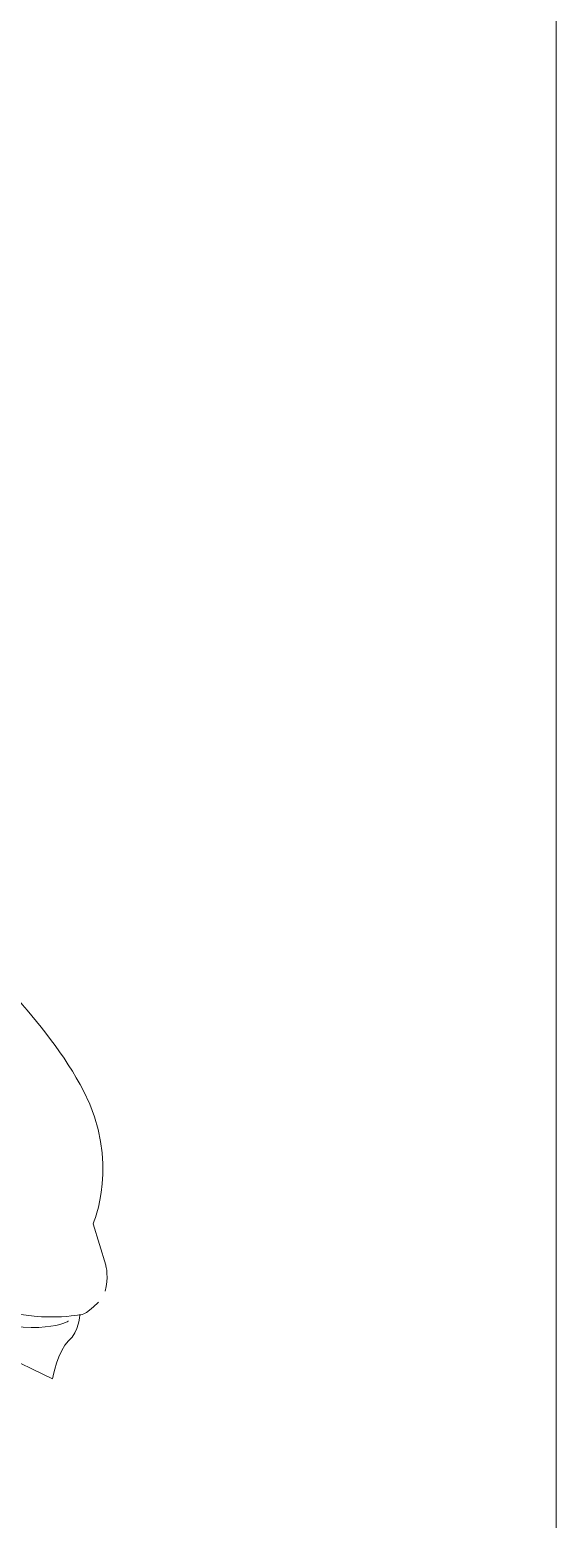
# Model space of a CAD drawing. Header units: centimetres. Extents: x -65 to 125, y -59 to 116.
# Drawn here: x 24.3 to 26.77, y 5.96 to 12.94 of the extents above; entities that cross this region are included whole.
import ezdxf

# ---------------------------------------------------------------- set-up
doc = ezdxf.new("R2010")
doc.units = ezdxf.units.CM
doc.header["$MEASUREMENT"] = 0
doc.layers.add('layer 1', color=7, linetype='Continuous')

msp = doc.modelspace()

# ---------------------------------------------------------------- linework, layer by layer
at = {"layer": 'layer 1', "color": 250, "lineweight": 9}
msp.add_open_spline([(-27.41654, 31.46228), (-27.41654, 31.46228), (26.77014, 31.46228), (26.77014, 31.46228), (26.77014, 31.46228), (26.77014, 31.46228), (26.77014, -20.81939), (26.77014, -20.81939), (26.77014, -20.81939), (26.77014, -20.81939), (-27.41654, -20.81939), (-27.41654, -20.81939), (-27.41654, -20.81939), (-27.41654, -20.81939), (-27.41654, 31.46228), (-27.41654, 31.46228)], degree=3, knots=[0, 0, 0, 0, 0.2, 0.2, 0.2, 0.2, 0.4, 0.4, 0.4, 0.4, 0.6, 0.6, 0.6, 0.6, 1, 1, 1, 1], dxfattribs=at)
at = {"layer": 'layer 1', "color": 142, "lineweight": 9}
for points in [[(24.02899, 8.61913), (24.02899, 8.61913), (24.02899, 8.61913), (24.02899, 8.61913), (24.02899, 8.61913), (24.02899, 8.61913), (24.38485, 8.29379), (24.55655, 7.96328)], [(24.55655, 7.96328), (24.55655, 7.96328), (24.55655, 7.96328), (24.55655, 7.96328), (24.55655, 7.96328), (24.72826, 7.63277), (24.60133, 7.3412), (24.60133, 7.3412)], [(24.60133, 7.3412), (24.60133, 7.3412), (24.60133, 7.3412), (24.60133, 7.3412), (24.60133, 7.3412), (24.60133, 7.3412), (24.66059, 7.14636), (24.66059, 7.14636)], [(24.66059, 7.14636), (24.66059, 7.14636), (24.66059, 7.14636), (24.66059, 7.14636), (24.66059, 7.14636), (24.66059, 7.14636), (24.67625, 7.08371), (24.65679, 7.02556)], [(24.53917, 6.91422), (24.53917, 6.91422), (24.53917, 6.91422), (24.53917, 6.91422), (24.53917, 6.91422), (24.53917, 6.91422), (24.53513, 6.83613), (24.48625, 6.79246)], [(24.6245, 6.97214), (24.6245, 6.97214), (24.6245, 6.97214), (24.6245, 6.97214), (24.6245, 6.97214), (24.56075, 6.90844), (24.53917, 6.91422), (24.53917, 6.91422)], [(24.48625, 6.79246), (24.48625, 6.79246), (24.48625, 6.79246), (24.48625, 6.79246), (24.48625, 6.79246), (24.43737, 6.74877), (24.41039, 6.61483), (24.41039, 6.61483)], [(24.41039, 6.61483), (24.41039, 6.61483), (24.41039, 6.61483), (24.41039, 6.61483), (24.41039, 6.61483), (24.41039, 6.61483), (24.4103, 6.61396), (24.4103, 6.61396)]]:
    msp.add_open_spline(points, degree=3, knots=[0, 0, 0, 0, 0.3333333, 0.3333333, 0.3333333, 0.3333333, 1, 1, 1, 1], dxfattribs=at)
at = {"layer": 'layer 1', "color": 242, "lineweight": 9}
msp.add_open_spline([(24.53918, 6.91422), (24.53918, 6.91422), (24.30039, 6.87063), (24.08866, 6.96651)], degree=3, dxfattribs=at)
at = {"layer": 'layer 1', "color": 142, "lineweight": 9}
for points in [[(24.62609, 6.97378), (24.62609, 6.97378), (24.6245, 6.97214), (24.6245, 6.97214)], [(24.4103, 6.61396), (24.4103, 6.61396), (24.16522, 6.73359), (24.16522, 6.73359)]]:
    msp.add_open_spline(points, degree=3, dxfattribs=at)
at = {"layer": 'layer 1', "color": 242, "lineweight": 9}
msp.add_open_spline([(24.01127, 6.90492), (24.01127, 6.90492), (24.01127, 6.90492), (24.01127, 6.90492), (24.01127, 6.90492), (24.35298, 6.80486), (24.48559, 6.88501), (24.48559, 6.88501)], degree=3, knots=[0, 0, 0, 0, 0.3333333, 0.3333333, 0.3333333, 0.3333333, 1, 1, 1, 1], dxfattribs=at)

doc.saveas('drawing.dxf')
